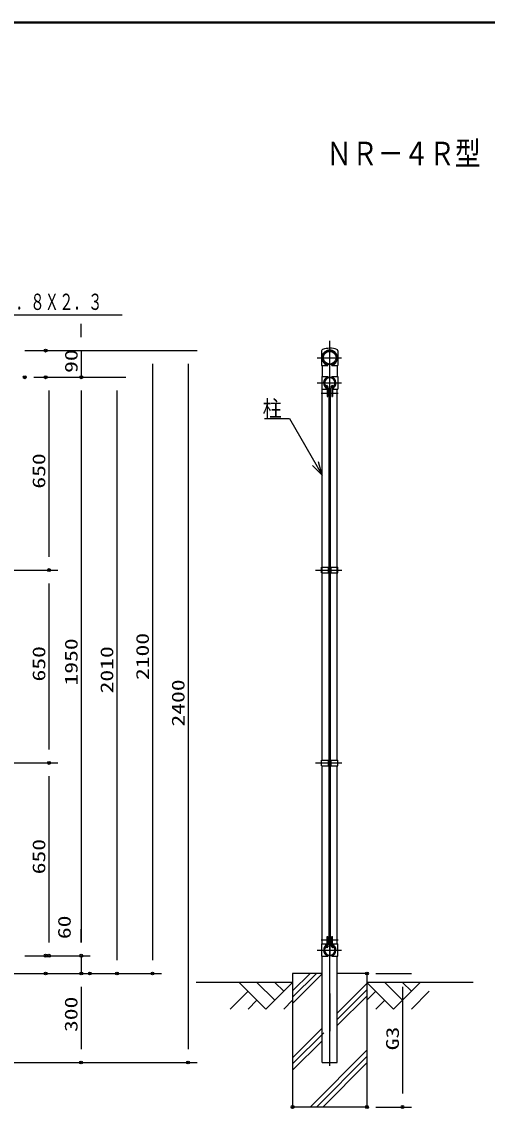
# Model space of a CAD drawing. Units: millimetres, scale not verified. Extents: x -4425 to 4425, y -3150 to 3150.
# Drawn here: x -1622 to -55, y -751 to 2925 of the extents above; entities that cross this region are included whole.
import ezdxf
from ezdxf.enums import TextEntityAlignment as Align

# ---------------------------------------------------------------- set-up
doc = ezdxf.new("R2010")
doc.units = ezdxf.units.MM
doc.header["$LTSCALE"] = 20
doc.header["$PDMODE"] = 32
doc.header["$PDSIZE"] = 10
doc.linetypes.add('USER1', pattern=[50.8, 31.75, -6.35, 6.35, -6.35])
for name, color, linetype, lineweight in [('0-0_1', 7, 'Continuous', 25), ('0-1_EXTCNT-LMEC0', 1, 'Continuous', 25), ('0-5_WAKU', 7, 'Continuous', 25)]:
    doc.layers.add(name, color=color, linetype=linetype, lineweight=lineweight)
doc.layers.add('0-3_DEFPOINTS', color=7, linetype='Continuous')
doc.styles.add('ＭＳ ゴシック', font='')
doc.styles.get('ＭＳ ゴシック').set_extended_font_data('MS Gothic')

msp = doc.modelspace()

# ---------------------------------------------------------------- linework, layer by layer
at = {"layer": '0-0_1', "color": 2}
for p, q in [((-1860.74, 1936.88), (-1284.25, 1936.88)), ((-610.87, 1396.46), (-622.92, 1441.46)), ((-610.87, 1396.46), (-643.81, 1429.4)), ((-710.47, -363.12), (-630.47, -283.12)), ((-651.68, -283.12), (-710.47, -341.9)), ((-610.87, -284.73), (-710.47, -384.33)), ((-460.47, -316.9), (-560.07, -416.5)), ((-560.07, -437.72), (-460.47, -338.12)), ((-460.47, -359.33), (-560.07, -458.93)), ((-610.87, -467.3), (-710.47, -566.9)), ((-710.47, -588.12), (-605.47, -483.12)), ((-610.87, -509.73), (-710.47, -609.33)), ((-460.47, -541.9), (-651.68, -733.12)), ((-630.47, -733.12), (-460.47, -563.12)), ((-460.47, -584.33), (-609.25, -733.12))]:
    msp.add_line(p, q, dxfattribs=at)
at = {"layer": '0-0_1', "color": 3, "linetype": 'USER1'}
for p, q in [((-585.47, -594.58), (-585.47, 1849.34)), ((-628.06, 1792.58), (-546.44, 1792.58)), ((-628.06, 1707.83), (-546.44, 1707.83)), ((-614.73, 1673.28), (-557.05, 1673.28)), ((-633.31, 1076.88), (-545.28, 1076.88)), ((-633.31, 426.88), (-545.28, 426.88)), ((-585.47, 411.37), (-585.47, -495.36)), ((-614.73, -169.52), (-557.05, -169.52)), ((-628.06, -204.07), (-546.44, -204.07))]:
    msp.add_line(p, q, dxfattribs=at)
at = {"layer": '0-0_1'}
for p, q in [((-612.87, 1815.54), (-612.87, 1766.28)), ((-558.07, 1815.81), (-558.07, 1766.28)), ((-612.87, 1766.28), (-592.47, 1766.28)), ((-610.87, 1766.28), (-610.87, 1728.88)), ((-592.47, 1766.28), (-592.47, 1769.31)), ((-578.47, 1766.28), (-578.47, 1769.31)), ((-578.47, 1766.28), (-558.07, 1766.28)), ((-560.07, 1766.28), (-560.07, 1728.88)), ((-612.47, 1728.88), (-592.47, 1728.88)), ((-612.47, 1728.88), (-612.47, 1686.78)), ((-592.47, 1728.88), (-592.47, 1725.55)), ((-578.47, 1728.88), (-578.47, 1725.55)), ((-578.47, 1728.88), (-558.47, 1728.88)), ((-558.47, 1728.88), (-558.47, 1686.78)), ((-592.12, 1692.49), (-596.12, 1699.42)), ((-578.81, 1692.49), (-574.81, 1699.41)), ((-612.47, 1686.78), (-594.47, 1686.78)), ((-610.87, 436.38), (-610.87, 1686.78)), ((-594.47, 1688.8), (-594.47, 1661.78)), ((-594.47, 1661.78), (-592.47, 1661.78)), ((-592.47, 1690.12), (-592.47, 1661.78)), ((-587.72, 1690.12), (-583.22, 1690.12)), ((-587.72, -186.35), (-587.72, 1690.12)), ((-583.22, -186.35), (-583.22, 1690.12)), ((-578.47, 1690.12), (-578.47, 1661.78)), ((-578.47, 1661.78), (-576.47, 1661.78)), ((-576.47, 1688.8), (-576.47, 1661.78)), ((-576.47, 1686.78), (-558.47, 1686.78)), ((-560.07, 436.38), (-560.07, 1686.78)), ((-612.87, 1086.38), (-587.72, 1086.38)), ((-612.87, 1067.38), (-612.87, 1086.38)), ((-612.87, 1067.38), (-587.72, 1067.38)), ((-589.72, 1067.38), (-589.72, 1086.38)), ((-583.22, 1086.38), (-558.07, 1086.38)), ((-583.22, 1067.38), (-558.07, 1067.38)), ((-581.22, 1067.38), (-581.22, 1086.38)), ((-558.07, 1067.38), (-558.07, 1086.38)), ((-612.87, 417.38), (-612.87, 436.38)), ((-612.87, 436.38), (-587.72, 436.38)), ((-612.87, 417.38), (-587.72, 417.38)), ((-610.87, -183.02), (-610.87, 417.38)), ((-589.72, 417.38), (-589.72, 436.38)), ((-583.22, 436.38), (-558.07, 436.38)), ((-583.22, 417.38), (-558.07, 417.38)), ((-581.22, 417.38), (-581.22, 436.38)), ((-560.07, -183.02), (-560.07, 417.38)), ((-558.07, 417.38), (-558.07, 436.38)), ((-612.47, -225.12), (-612.47, -183.02)), ((-612.47, -183.02), (-594.47, -183.02)), ((-594.47, -185.04), (-594.47, -158.02)), ((-594.47, -158.02), (-592.47, -158.02)), ((-592.47, -186.35), (-592.47, -158.02)), ((-578.47, -186.35), (-578.47, -158.02)), ((-578.47, -158.02), (-576.47, -158.02)), ((-576.47, -185.04), (-576.47, -158.02)), ((-576.47, -183.02), (-558.47, -183.02)), ((-558.47, -225.12), (-558.47, -183.02)), ((-592.12, -188.72), (-596.12, -195.65)), ((-594.73, -196.45), (-596.12, -195.65)), ((-590.73, -189.52), (-594.73, -196.45)), ((-587.72, -186.35), (-583.22, -186.35)), ((-580.2, -189.52), (-576.2, -196.45)), ((-578.81, -188.72), (-574.81, -195.65)), ((-576.2, -196.45), (-574.81, -195.65)), ((-612.47, -225.12), (-592.47, -225.12)), ((-610.87, -583.12), (-610.87, -225.12)), ((-592.47, -225.12), (-592.47, -221.78)), ((-578.47, -225.12), (-578.47, -221.78)), ((-578.47, -225.12), (-558.47, -225.12)), ((-560.07, -583.12), (-560.07, -225.12)), ((-710.47, -283.12), (-710.47, -733.12)), ((-610.47, -283.12), (-710.47, -283.12)), ((-460.47, -283.12), (-560.47, -283.12)), ((-460.47, -283.12), (-460.47, -733.12)), ((-710.47, -313.12), (-1034.8, -313.12)), ((-102.36, -313.12), (-460.47, -313.12)), ((-610.87, -583.12), (-560.07, -583.12)), ((-460.47, -733.12), (-710.47, -733.12))]:
    msp.add_line(p, q, dxfattribs=at)
at = {"layer": '0-0_1', "color": 4}
for p, q in [((-890.47, -313.12), (-800.47, -403.12)), ((-830.47, -313.12), (-770.47, -373.12)), ((-710.47, -313.12), (-800.47, -403.12)), ((-770.47, -313.12), (-740.47, -343.12)), ((-460.47, -313.12), (-370.47, -403.12)), ((-400.47, -313.12), (-340.47, -373.12)), ((-280.47, -313.12), (-370.47, -403.12)), ((-340.47, -313.12), (-310.47, -343.12)), ((-860.47, -343.12), (-920.47, -403.12)), ((-430.47, -343.12), (-460.47, -373.12)), ((-250.47, -343.12), (-310.47, -403.12)), ((-830.47, -373.12), (-860.47, -403.12)), ((-710.47, -373.12), (-740.47, -403.12)), ((-400.47, -373.12), (-430.47, -403.12))]:
    msp.add_line(p, q, dxfattribs=at)
at = {"layer": '0-0_1'}
for points in [[(-590.73, 1693.29), (-594.73, 1700.22), (-596.12, 1699.42)], [(-580.2, 1693.29), (-576.2, 1700.22), (-574.81, 1699.41)]]:
    msp.add_lwpolyline(points, dxfattribs=at)
at = {"layer": '0-0_1', "color": 2}
msp.add_lwpolyline([(-804.75, 1588.06), (-721.49, 1588.06), (-610.87, 1396.46)], dxfattribs=at)
at = {"layer": '0-0_1'}
for radius in [24.3, 21.1]:
    msp.add_circle((-585.47, 1792.58), radius, dxfattribs=at)
for centre, radius, start, end in [((-607.87, 1815.54), 5, 110.14153, 180), ((-585.47, 1792.58), 26.3, 285.43582, 253.25802), ((-585.09, 1753.44), 71.14, 70.54896, 110.14153), ((-563.07, 1815.81), 5, 0, 70.54896), ((-592.47, 1777.85), 0.5, 0, 45.00125), ((-585.47, 1707.83), 21.05, 109.4232, 244.68779), ((-585.47, 1707.83), 21.05, 295.31235, 70.57695), ((-585.47, 1707.83), 19.05, 294.23979, 245.76035), ((-585.47, 1707.83), 17.45, 294.23979, 245.76035), ((-592.47, 1692.29), 2, 245.76007, 30.00003), ((-592.47, 1692.29), 0.4, 245.76007, 30.00003), ((-578.47, 1692.29), 2, 150.00012, 294.24009), ((-578.47, 1692.29), 0.4, 150.00012, 294.24009), ((-585.47, -204.07), 21.05, 115.31248, 250.57709), ((-585.47, -204.07), 19.05, 114.23993, 65.76051), ((-585.47, -204.07), 17.45, 114.23993, 65.76051), ((-592.47, -188.52), 2, 329.99998, 114.23993), ((-592.47, -188.52), 0.4, 329.99998, 114.23993), ((-578.47, -188.52), 2, 65.76021, 210.00017), ((-578.47, -188.52), 0.4, 65.76021, 210.00017), ((-585.47, -204.07), 21.05, 289.42305, 64.68765)]:
    msp.add_arc(centre, radius, start, end, dxfattribs=at)
at = {"layer": '0-1_EXTCNT-LMEC0', "color": 2}
for p, q in [((-1422.36, 1861.88), (-1422.36, 1906.88)), ((-1422.36, 1816.88), (-1422.36, 1726.88)), ((-1182.36, 1771.88), (-1182.36, -238.12)), ((-1062.36, 1771.88), (-1062.36, -538.12)), ((-1531.2, 1681.88), (-1531.2, 1121.88)), ((-1422.36, 1681.88), (-1422.36, 1636.88)), ((-1422.36, 1681.88), (-1422.36, -178.12)), ((-1302.36, 1681.88), (-1302.36, -238.12)), ((-1531.2, 1031.88), (-1531.2, 471.88)), ((-1531.2, 381.88), (-1531.2, -178.12)), ((-1422.36, -178.12), (-1422.36, -133.12)), ((-1422.36, -223.12), (-1422.36, -283.12)), ((-1422.81, -328.12), (-1422.81, -538.12)), ((-1422.36, -328.12), (-1422.36, -373.12)), ((-340.47, -328.12), (-340.47, -688.12))]:
    msp.add_line(p, q, dxfattribs=at)
at = {"layer": '0-1_EXTCNT-LMEC0'}
for p, q in [((-1612.36, 1816.88), (-1032.36, 1816.88)), ((-1512.36, 1816.88), (-1392.36, 1816.88)), ((-1512.36, 1816.88), (-1152.36, 1816.88)), ((-1582.36, 1726.88), (-1501.2, 1726.88)), ((-1512.36, 1726.88), (-1392.36, 1726.88)), ((-1512.36, 1726.88), (-1392.36, 1726.88)), ((-1512.36, 1726.88), (-1272.36, 1726.88)), ((-1662.63, 1076.88), (-1501.2, 1076.88)), ((-1662.63, 1076.88), (-1501.2, 1076.88)), ((-1658, 426.88), (-1501.2, 426.88)), ((-1652.8, 426.88), (-1501.2, 426.88)), ((-1612.36, -223.12), (-1501.2, -223.12)), ((-1512.36, -223.12), (-1392.36, -223.12)), ((-1512.36, -223.12), (-1392.36, -223.12)), ((-1870.47, -283.12), (-1392.36, -283.12)), ((-1870.47, -283.12), (-1392.81, -283.12)), ((-1512.36, -283.12), (-1152.36, -283.12)), ((-1362.81, -283.12), (-1272.36, -283.12)), ((-430.47, -283.12), (-310.47, -283.12)), ((-1970.07, -583.12), (-1392.81, -583.12)), ((-1970.07, -583.12), (-1032.36, -583.12)), ((-430.47, -733.12), (-310.47, -733.12))]:
    msp.add_line(p, q, dxfattribs=at)
at = {"layer": '0-3_DEFPOINTS'}
for p in [(-1542.36, 1816.88), (-1612.36, 1726.88), (-1542.36, 1726.88), (-1422.36, 1726.88), (-1531.2, 1076.88), (-1531.2, 426.88), (-1542.36, -223.12), (-1531.2, -223.12), (-1422.36, -223.12), (-1542.36, -283.12), (-1422.36, -283.12), (-1392.81, -283.12), (-1302.36, -283.12), (-1182.36, -283.12), (-460.47, -283.12), (-1422.81, -583.12), (-1062.36, -583.12), (-710.47, -733.12), (-460.47, -733.12), (-340.47, -733.12)]:
    msp.add_point(p, dxfattribs=at)
at = {"layer": '0-5_WAKU'}
msp.add_line((-4048.05, 2923), (4197.95, 2923), dxfattribs=at)
msp.add_lwpolyline([(-4050.05, 2925), (4199.95, 2925), (4199.95, -2925), (-4050.05, -2925)], close=True, dxfattribs=at)
msp.add_lwpolyline([(-4046.05, -2921), (-4046.05, 2921), (4195.95, 2921)], dxfattribs=at)

# ---------------------------------------------------------------- texts
at = {"layer": '0-0_1', "style": 'ＭＳ ゴシック'}
for s, height, width, p in [('ＮＲ－４Ｒ型\u3000H2100', 79.38, 0.8, (-597.11, 2417.76)), ('柱Φ５０．８Ｘ２．３', 54.84, 0.65, (-1827.47, 1937.28)), ('柱', 54.84, 0.85, (-811.37, 1577.51))]:
    msp.add_text(s, height=height, dxfattribs=dict(at, width=width)).set_placement(p, align=Align.BOTTOM_LEFT)
at = {"layer": '0-1_EXTCNT-LMEC0', "color": 3, "style": 'ＭＳ ゴシック', "width": 1.35}
for s, p in [('90', (-1421.53, 1741.51)), ('650', (-1530.37, 1351.26)), ('2100', (-1181.53, 706.13)), ('650', (-1530.37, 701.26)), ('1950', (-1421.53, 687.76)), ('2010', (-1301.53, 661.13)), ('2400', (-1061.53, 549.38)), ('650', (-1530.37, 51.26)), ('60', (-1444.69, -167.19)), ('300', (-1421.98, -480.37)), ('G3', (-339.64, -541.87))]:
    msp.add_text(s, height=43.26, rotation=90, dxfattribs=at).set_placement(p, align=Align.BOTTOM_LEFT)

doc.saveas('drawing.dxf')
